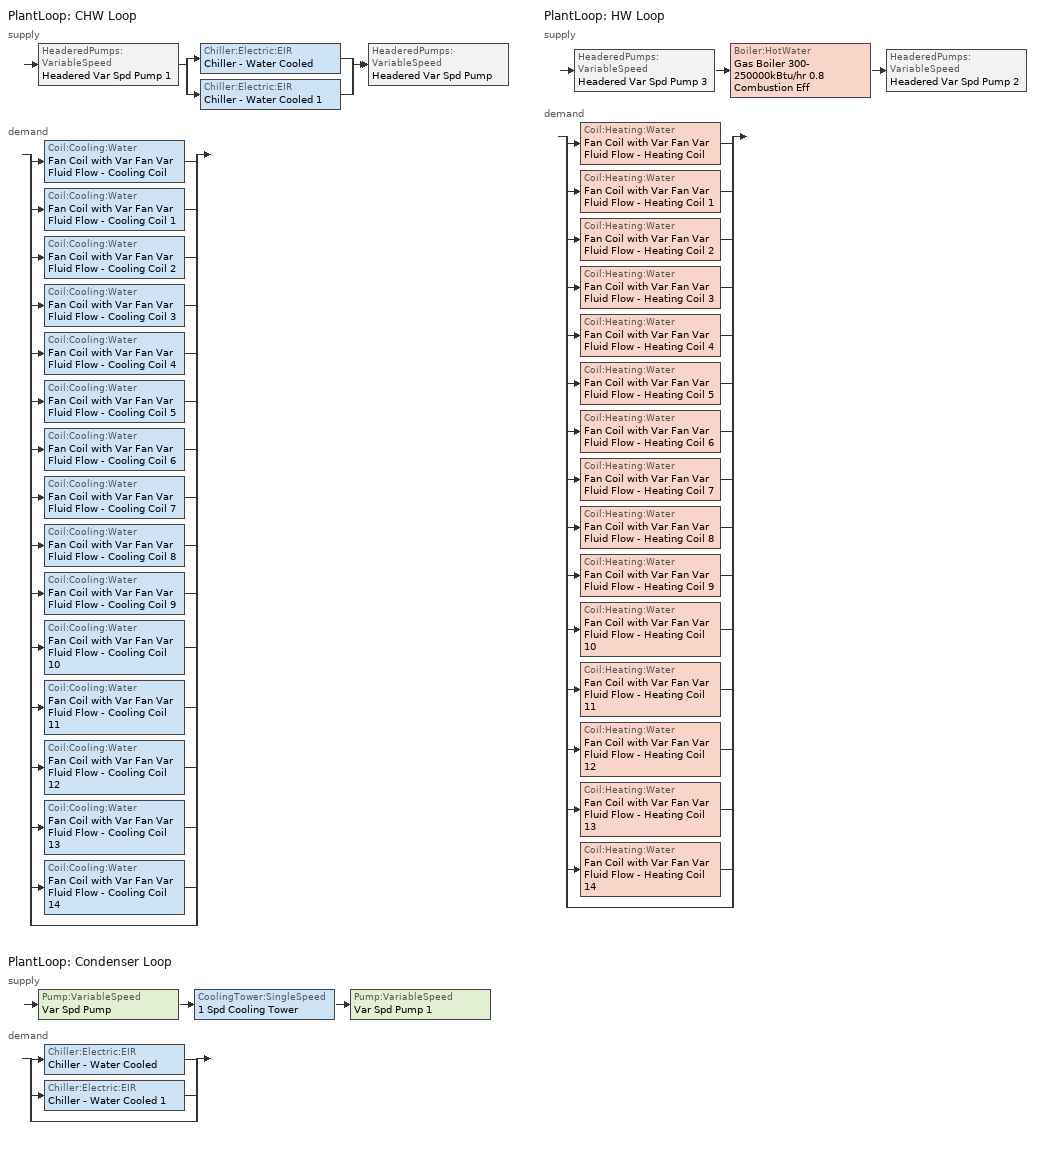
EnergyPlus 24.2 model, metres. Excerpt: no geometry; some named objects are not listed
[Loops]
PlantLoop 'CHW Loop'
 supply: HeaderedPumps:VariableSpeed 'Headered Var Spd Pump 1' > split
  | Chiller:Electric:EIR 'Chiller - Water Cooled'
  | Chiller:Electric:EIR 'Chiller - Water Cooled 1'
  join > HeaderedPumps:VariableSpeed 'Headered Var Spd Pump'
 demand: split
  | Coil:Cooling:Water 'Fan Coil with Var Fan Var Fluid Flow - Cooling Coil'
  | Coil:Cooling:Water 'Fan Coil with Var Fan Var Fluid Flow - Cooling Coil 1'
  | Coil:Cooling:Water 'Fan Coil with Var Fan Var Fluid Flow - Cooling Coil 2'
  | Coil:Cooling:Water 'Fan Coil with Var Fan Var Fluid Flow - Cooling Coil 3'
  | Coil:Cooling:Water 'Fan Coil with Var Fan Var Fluid Flow - Cooling Coil 4'
  | Coil:Cooling:Water 'Fan Coil with Var Fan Var Fluid Flow - Cooling Coil 5'
  | Coil:Cooling:Water 'Fan Coil with Var Fan Var Fluid Flow - Cooling Coil 6'
  | Coil:Cooling:Water 'Fan Coil with Var Fan Var Fluid Flow - Cooling Coil 7'
  | Coil:Cooling:Water 'Fan Coil with Var Fan Var Fluid Flow - Cooling Coil 8'
  | Coil:Cooling:Water 'Fan Coil with Var Fan Var Fluid Flow - Cooling Coil 9'
  | Coil:Cooling:Water 'Fan Coil with Var Fan Var Fluid Flow - Cooling Coil 10'
  | Coil:Cooling:Water 'Fan Coil with Var Fan Var Fluid Flow - Cooling Coil 11'
  | Coil:Cooling:Water 'Fan Coil with Var Fan Var Fluid Flow - Cooling Coil 12'
  | Coil:Cooling:Water 'Fan Coil with Var Fan Var Fluid Flow - Cooling Coil 13'
  | Coil:Cooling:Water 'Fan Coil with Var Fan Var Fluid Flow - Cooling Coil 14'
  | bypass
PlantLoop 'Condenser Loop'
 supply: Pump:VariableSpeed 'Var Spd Pump' > CoolingTower:SingleSpeed '1 Spd Cooling Tower' > Pump:VariableSpeed 'Var Spd Pump 1'
 demand: split
  | Chiller:Electric:EIR 'Chiller - Water Cooled'
  | Chiller:Electric:EIR 'Chiller - Water Cooled 1'
  | bypass
PlantLoop 'HW Loop'
 supply: HeaderedPumps:VariableSpeed 'Headered Var Spd Pump 3' > Boiler:HotWater 'Gas Boiler 300-250000kBtu/hr 0.8 Combustion Eff' > HeaderedPumps:VariableSpeed 'Headered Var Spd Pump 2'
 demand: split
  | Coil:Heating:Water 'Fan Coil with Var Fan Var Fluid Flow - Heating Coil'
  | Coil:Heating:Water 'Fan Coil with Var Fan Var Fluid Flow - Heating Coil 1'
  | Coil:Heating:Water 'Fan Coil with Var Fan Var Fluid Flow - Heating Coil 2'
  | Coil:Heating:Water 'Fan Coil with Var Fan Var Fluid Flow - Heating Coil 3'
  | Coil:Heating:Water 'Fan Coil with Var Fan Var Fluid Flow - Heating Coil 4'
  | Coil:Heating:Water 'Fan Coil with Var Fan Var Fluid Flow - Heating Coil 5'
  | Coil:Heating:Water 'Fan Coil with Var Fan Var Fluid Flow - Heating Coil 6'
  | Coil:Heating:Water 'Fan Coil with Var Fan Var Fluid Flow - Heating Coil 7'
  | Coil:Heating:Water 'Fan Coil with Var Fan Var Fluid Flow - Heating Coil 8'
  | Coil:Heating:Water 'Fan Coil with Var Fan Var Fluid Flow - Heating Coil 9'
  | Coil:Heating:Water 'Fan Coil with Var Fan Var Fluid Flow - Heating Coil 10'
  | Coil:Heating:Water 'Fan Coil with Var Fan Var Fluid Flow - Heating Coil 11'
  | Coil:Heating:Water 'Fan Coil with Var Fan Var Fluid Flow - Heating Coil 12'
  | Coil:Heating:Water 'Fan Coil with Var Fan Var Fluid Flow - Heating Coil 13'
  | Coil:Heating:Water 'Fan Coil with Var Fan Var Fluid Flow - Heating Coil 14'
  | bypass
[DesignSpecification:OutdoorAir] Outdoor Air Method=Sum; Outdoor Air Flow per Person {m3/s-person}=0.0125; Outdoor Air Flow per Zone Floor Area {m3/s-m2}=0; Outdoor Air Flow per Zone {m3/s}=0; Outdoor Air Flow Air Changes per Hour {1/hr}=0
SZ DSOA Core_bottom; SZ DSOA Core_mid; SZ DSOA Core_top; SZ DSOA Perimeter_bot_ZN_1; SZ DSOA Perimeter_bot_ZN_2; SZ DSOA Perimeter_bot_ZN_3; SZ DSOA Perimeter_bot_ZN_4; SZ DSOA Perimeter_mid_ZN_1; SZ DSOA Perimeter_mid_ZN_2; SZ DSOA Perimeter_mid_ZN_3; SZ DSOA Perimeter_mid_ZN_4; SZ DSOA Perimeter_top_ZN_1; SZ DSOA Perimeter_top_ZN_2; SZ DSOA Perimeter_top_ZN_3; SZ DSOA Perimeter_top_ZN_4
[DesignSpecification:OutdoorAir:SpaceList]
Name | Space 1 | Space 1 Design Specification Outdoor Air Object
Core_bottom DSOA Space List | Core_bottom Space | SZ DSOA Core_bottom
Core_mid DSOA Space List | Core_mid Space | SZ DSOA Core_mid
Core_top DSOA Space List | Core_top Space | SZ DSOA Core_top
Perimeter_bot_ZN_1 DSOA Space List | Perimeter_bot_ZN_1 Space | SZ DSOA Perimeter_bot_ZN_1
Perimeter_bot_ZN_2 DSOA Space List | Perimeter_bot_ZN_2 Space | SZ DSOA Perimeter_bot_ZN_2
Perimeter_bot_ZN_3 DSOA Space List | Perimeter_bot_ZN_3 Space | SZ DSOA Perimeter_bot_ZN_3
Perimeter_bot_ZN_4 DSOA Space List | Perimeter_bot_ZN_4 Space | SZ DSOA Perimeter_bot_ZN_4
Perimeter_mid_ZN_1 DSOA Space List | Perimeter_mid_ZN_1 Space | SZ DSOA Perimeter_mid_ZN_1
Perimeter_mid_ZN_2 DSOA Space List | Perimeter_mid_ZN_2 Space | SZ DSOA Perimeter_mid_ZN_2
Perimeter_mid_ZN_3 DSOA Space List | Perimeter_mid_ZN_3 Space | SZ DSOA Perimeter_mid_ZN_3
Perimeter_mid_ZN_4 DSOA Space List | Perimeter_mid_ZN_4 Space | SZ DSOA Perimeter_mid_ZN_4
Perimeter_top_ZN_1 DSOA Space List | Perimeter_top_ZN_1 Space | SZ DSOA Perimeter_top_ZN_1
Perimeter_top_ZN_2 DSOA Space List | Perimeter_top_ZN_2 Space | SZ DSOA Perimeter_top_ZN_2
Perimeter_top_ZN_3 DSOA Space List | Perimeter_top_ZN_3 Space | SZ DSOA Perimeter_top_ZN_3
Perimeter_top_ZN_4 DSOA Space List | Perimeter_top_ZN_4 Space | SZ DSOA Perimeter_top_ZN_4
[Sizing:Zone] Zone Cooling Design Supply Air Temperature Input Method=SupplyAirTemperature; Zone Cooling Design Supply Air Temperature {C}=12.8; Zone Cooling Design Supply Air Temperature Difference {deltaC}=11.11; Zone Heating Design Supply Air Temperature Input Method=SupplyAirTemperature; Zone Heating Design Supply Air Temperature {C}=40; Zone Heating Design Supply Air Temperature Difference {deltaC}=11.11; Zone Cooling Design Supply Air Humidity Ratio {kgWater/kgDryAir}=0.0085; Zone Heating Design Supply Air Humidity Ratio {kgWater/kgDryAir}=0.008; Cooling Design Air Flow Method=DesignDay; Cooling Design Air Flow Rate {m3/s}=0; Cooling Minimum Air Flow per Zone Floor Area {m3/s-m2}=0.000762; Cooling Minimum Air Flow {m3/s}=0; Cooling Minimum Air Flow Fraction=0; Heating Design Air Flow Method=DesignDay; Heating Design Air Flow Rate {m3/s}=0; Heating Maximum Air Flow per Zone Floor Area {m3/s-m2}=0.002032; Heating Maximum Air Flow {m3/s}=0.141576; Heating Maximum Air Flow Fraction=0.3; Account for Dedicated Outdoor Air System=No; Zone Load Sizing Method=Sensible Load Only No Latent Load; Zone Cooling Design Supply Air Humidity Ratio Difference {kgWater/kgDryAir}=0.008
Name | Design Specification Outdoor Air Object | Zone Latent Cooling Design Supply Air Humidity Ratio Input Method | Zone Latent Heating Design Supply Air Humidity Ratio Input Method | Zone Humidification Design Supply Air Humidity Ratio Difference {kgWater/kgDryAir}
Core_bottom | Core_bottom DSOA Space List | SupplyAirHumidityRatio | SupplyAirHumidityRatio | 0.008
Core_mid | Core_mid DSOA Space List | SupplyAirHumidityRatio | SupplyAirHumidityRatio | 0.008
Core_top | Core_top DSOA Space List | SupplyAirHumidityRatio | SupplyAirHumidityRatio | 0.008
Perimeter_bot_ZN_1 | Perimeter_bot_ZN_1 DSOA Space List | SupplyAirHumidityRatio | SupplyAirHumidityRatio | 0.008
Perimeter_bot_ZN_2 | Perimeter_bot_ZN_2 DSOA Space List | SupplyAirHumidityRatio | SupplyAirHumidityRatio | 0.008
Perimeter_bot_ZN_3 | Perimeter_bot_ZN_3 DSOA Space List | SupplyAirHumidityRatio | SupplyAirHumidityRatio | 0.008
Perimeter_bot_ZN_4 | Perimeter_bot_ZN_4 DSOA Space List | SupplyAirHumidityRatio | SupplyAirHumidityRatio | 0.008
Perimeter_mid_ZN_1 | Perimeter_mid_ZN_1 DSOA Space List | SupplyAirHumidityRatio | SupplyAirHumidityRatio | 0.008
Perimeter_mid_ZN_2 | Perimeter_mid_ZN_2 DSOA Space List | SupplyAirHumidityRatio | SupplyAirHumidityRatio | 0.008
Perimeter_mid_ZN_3 | Perimeter_mid_ZN_3 DSOA Space List | SupplyAirHumidityRatio | SupplyAirHumidityRatio | 0.008
Perimeter_mid_ZN_4 | Perimeter_mid_ZN_4 DSOA Space List | SupplyAirHumidityRatio | SupplyAirHumidityRatio | 0.008
Perimeter_top_ZN_1 | Perimeter_top_ZN_1 DSOA Space List | SupplyAirHumidityRatio | SupplyAirHumidityRatio | 0.008
Perimeter_top_ZN_2 | Perimeter_top_ZN_2 DSOA Space List | HumidityRatioDifference | HumidityRatioDifference | 0.008
Perimeter_top_ZN_3 | Perimeter_top_ZN_3 DSOA Space List | SupplyAirHumidityRatio | SupplyAirHumidityRatio | 0.008
Perimeter_top_ZN_4 | Perimeter_top_ZN_4 DSOA Space List | SupplyAirHumidityRatio | SupplyAirHumidityRatio | 8
[Sizing:Plant] Zone Timesteps in Averaging Window=1
Name | Loop Type | Design Loop Exit Temperature {C} | Loop Design Temperature Difference {deltaC} | Sizing Option | Coincident Sizing Factor Mode
CHW Loop | Cooling | 7 | 5.56 | Coincident | GlobalCoolingSizingFactor
Condenser Loop | Condenser | 35 | 11 | Coincident | LoopComponentSizingFactor
HW Loop | Heating | 82 | 11 | NonCoincident | GlobalHeatingSizingFactor
[ZoneControl:Thermostat] Temperature Difference Between Cutout And Setpoint {deltaC}=0
Name | Zone or ZoneList | Control Type Schedule | Control 1
Core_bottom Thermostat | Core_bottom | Core_bottom Thermostat Schedule | MdOff DualSPSched
Core_mid Thermostat | Core_mid | Core_mid Thermostat Schedule | MdOff DualSPSched 1
Core_top Thermostat | Core_top | Core_top Thermostat Schedule | MdOff DualSPSched 2
Perimeter_bot_ZN_1 Thermostat | Perimeter_bot_ZN_1 | Perimeter_bot_ZN_1 Thermostat Schedule | MdOff DualSPSched 3
Perimeter_bot_ZN_2 Thermostat | Perimeter_bot_ZN_2 | Perimeter_bot_ZN_2 Thermostat Schedule | MdOff DualSPSched 4
Perimeter_bot_ZN_3 Thermostat | Perimeter_bot_ZN_3 | Perimeter_bot_ZN_3 Thermostat Schedule | MdOff DualSPSched 5
Perimeter_bot_ZN_4 Thermostat | Perimeter_bot_ZN_4 | Perimeter_bot_ZN_4 Thermostat Schedule | MdOff DualSPSched 6
Perimeter_mid_ZN_1 Thermostat | Perimeter_mid_ZN_1 | Perimeter_mid_ZN_1 Thermostat Schedule | MdOff DualSPSched 7
Perimeter_mid_ZN_2 Thermostat | Perimeter_mid_ZN_2 | Perimeter_mid_ZN_2 Thermostat Schedule | MdOff DualSPSched 8
Perimeter_mid_ZN_3 Thermostat | Perimeter_mid_ZN_3 | Perimeter_mid_ZN_3 Thermostat Schedule | MdOff DualSPSched 9
Perimeter_mid_ZN_4 Thermostat | Perimeter_mid_ZN_4 | Perimeter_mid_ZN_4 Thermostat Schedule | MdOff DualSPSched 10
Perimeter_top_ZN_1 Thermostat | Perimeter_top_ZN_1 | Perimeter_top_ZN_1 Thermostat Schedule | MdOff DualSPSched 11
Perimeter_top_ZN_2 Thermostat | Perimeter_top_ZN_2 | Perimeter_top_ZN_2 Thermostat Schedule | MdOff DualSPSched 12
Perimeter_top_ZN_3 Thermostat | Perimeter_top_ZN_3 | Perimeter_top_ZN_3 Thermostat Schedule | MdOff DualSPSched 13
Perimeter_top_ZN_4 Thermostat | Perimeter_top_ZN_4 | Perimeter_top_ZN_4 Thermostat Schedule | MdOff DualSPSched 14
[ThermostatSetpoint:DualSetpoint] Heating Setpoint Temperature Schedule=HTGSETP_SCH; Cooling Setpoint Temperature Schedule=CLGSETP_SCH
MdOff DualSPSched; MdOff DualSPSched 1; MdOff DualSPSched 2; MdOff DualSPSched 3; MdOff DualSPSched 4; MdOff DualSPSched 5; MdOff DualSPSched 6; MdOff DualSPSched 7; MdOff DualSPSched 8; MdOff DualSPSched 9; MdOff DualSPSched 10; MdOff DualSPSched 11; MdOff DualSPSched 12; MdOff DualSPSched 13; MdOff DualSPSched 14
[ZoneHVAC:FourPipeFanCoil] Availability Schedule=ALWAYS_ON; Capacity Control Method=ConstantFanVariableFlow; Maximum Supply Air Flow Rate {m3/s}=Autosize; Maximum Outdoor Air Flow Rate {m3/s}=Autosize; Maximum Cold Water Flow Rate {m3/s}=Autosize; Minimum Cold Water Flow Rate {m3/s}=0; Cooling Convergence Tolerance=0.001; Maximum Hot Water Flow Rate {m3/s}=Autosize; Supply Air Fan Operating Mode Schedule=Always On Discrete hvac_library; Maximum Supply Air Temperature in Heating Mode {C}=Autosize
Name | Outdoor Air Schedule | Supply Air Fan | Cooling Coil | Heating Coil | Minimum Hot Water Flow Rate {m3/s} | Heating Convergence Tolerance | Minimum Supply Air Temperature in Cooling Mode {C}
FCU Core_Bottom | MinOA_MotorizedDamper_Sched | Fan Coil with Var Fan Var Fluid Flow - Fan | Fan Coil with Var Fan Var Fluid Flow - Cooling Coil | Fan Coil with Var Fan Var Fluid Flow - Heating Coil | 0 | 0.01 | autosize
FCU Core_Mid | MinOA_MotorizedDamper_Sched | Fan Coil with Var Fan Var Fluid Flow - Fan 3 | Fan Coil with Var Fan Var Fluid Flow - Cooling Coil 3 | Fan Coil with Var Fan Var Fluid Flow - Heating Coil 3 |  | 0.001 | Autosize
FCU Core_Top |  | Fan Coil with Var Fan Var Fluid Flow - Fan 10 | Fan Coil with Var Fan Var Fluid Flow - Cooling Coil 10 | Fan Coil with Var Fan Var Fluid Flow - Heating Coil 10 |  | 0.001 | Autosize
FCU Perimeter_bot_ZN_1 |  | Fan Coil with Var Fan Var Fluid Flow - Fan 12 | Fan Coil with Var Fan Var Fluid Flow - Cooling Coil 12 | Fan Coil with Var Fan Var Fluid Flow - Heating Coil 12 |  | 0.001 | Autosize
FCU Perimeter_bot_ZN_2 |  | Fan Coil with Var Fan Var Fluid Flow - Fan 9 | Fan Coil with Var Fan Var Fluid Flow - Cooling Coil 9 | Fan Coil with Var Fan Var Fluid Flow - Heating Coil 9 |  | 0.001 | Autosize
FCU Perimeter_bot_ZN_3 |  | Fan Coil with Var Fan Var Fluid Flow - Fan 6 | Fan Coil with Var Fan Var Fluid Flow - Cooling Coil 6 | Fan Coil with Var Fan Var Fluid Flow - Heating Coil 6 |  | 0.001 | Autosize
FCU Perimeter_bot_ZN_4 |  | Fan Coil with Var Fan Var Fluid Flow - Fan 4 | Fan Coil with Var Fan Var Fluid Flow - Cooling Coil 4 | Fan Coil with Var Fan Var Fluid Flow - Heating Coil 4 |  | 0.001 | Autosize
FCU Perimeter_mid_ZN_1 |  | Fan Coil with Var Fan Var Fluid Flow - Fan 11 | Fan Coil with Var Fan Var Fluid Flow - Cooling Coil 11 | Fan Coil with Var Fan Var Fluid Flow - Heating Coil 11 |  | 0.001 | Autosize
FCU Perimeter_mid_ZN_2 |  | Fan Coil with Var Fan Var Fluid Flow - Fan 13 | Fan Coil with Var Fan Var Fluid Flow - Cooling Coil 13 | Fan Coil with Var Fan Var Fluid Flow - Heating Coil 13 |  | 0.001 | Autosize
FCU Perimeter_mid_ZN_3 |  | Fan Coil with Var Fan Var Fluid Flow - Fan 5 | Fan Coil with Var Fan Var Fluid Flow - Cooling Coil 5 | Fan Coil with Var Fan Var Fluid Flow - Heating Coil 5 |  | 0.001 | Autosize
FCU Perimeter_mid_ZN_4 |  | Fan Coil with Var Fan Var Fluid Flow - Fan 14 | Fan Coil with Var Fan Var Fluid Flow - Cooling Coil 14 | Fan Coil with Var Fan Var Fluid Flow - Heating Coil 14 |  | 0.001 | Autosize
FCU Perimeter_top_ZN_1 |  | Fan Coil with Var Fan Var Fluid Flow - Fan 7 | Fan Coil with Var Fan Var Fluid Flow - Cooling Coil 7 | Fan Coil with Var Fan Var Fluid Flow - Heating Coil 7 |  | 0.001 | Autosize
FCU Perimeter_top_ZN_2 |  | Fan Coil with Var Fan Var Fluid Flow - Fan 8 | Fan Coil with Var Fan Var Fluid Flow - Cooling Coil 8 | Fan Coil with Var Fan Var Fluid Flow - Heating Coil 8 |  | 0.001 | Autosize
FCU Perimeter_top_ZN_3 |  | Fan Coil with Var Fan Var Fluid Flow - Fan 1 | Fan Coil with Var Fan Var Fluid Flow - Cooling Coil 1 | Fan Coil with Var Fan Var Fluid Flow - Heating Coil 1 |  | 0.001 | Autosize
FCU Perimeter_top_ZN_4 |  | Fan Coil with Var Fan Var Fluid Flow - Fan 2 | Fan Coil with Var Fan Var Fluid Flow - Cooling Coil 2 | Fan Coil with Var Fan Var Fluid Flow - Heating Coil 2 |  | 0.001 | Autosize
[Zone equipment]
Core_bottom: FCU Core_Bottom
Core_mid: FCU Core_Mid
Core_top: FCU Core_Top
Perimeter_bot_ZN_1: FCU Perimeter_bot_ZN_1
Perimeter_bot_ZN_2: FCU Perimeter_bot_ZN_2
Perimeter_bot_ZN_3: FCU Perimeter_bot_ZN_3
Perimeter_bot_ZN_4: FCU Perimeter_bot_ZN_4
Perimeter_mid_ZN_1: FCU Perimeter_mid_ZN_1
Perimeter_mid_ZN_2: FCU Perimeter_mid_ZN_2
Perimeter_mid_ZN_3: FCU Perimeter_mid_ZN_3
Perimeter_mid_ZN_4: FCU Perimeter_mid_ZN_4
Perimeter_top_ZN_1: FCU Perimeter_top_ZN_1
Perimeter_top_ZN_2: FCU Perimeter_top_ZN_2
Perimeter_top_ZN_3: FCU Perimeter_top_ZN_3
Perimeter_top_ZN_4: FCU Perimeter_top_ZN_4
[Fan:ConstantVolume] Fan Total Efficiency=0.52; Pressure Rise {Pa}=330; Maximum Flow Rate {m3/s}=AutoSize; Motor Efficiency=0.8; Motor In Airstream Fraction=1
Name | Availability Schedule
Fan Coil with Var Fan Var Fluid Flow - Fan; Fan Coil with Var Fan Var Fluid Flow - Fan 3; Fan Coil with Var Fan Var Fluid Flow - Fan 12; Fan Coil with Var Fan Var Fluid Flow - Fan 9; Fan Coil with Var Fan Var Fluid Flow - Fan 6; Fan Coil with Var Fan Var Fluid Flow - Fan 4; Fan Coil with Var Fan Var Fluid Flow - Fan 11; Fan Coil with Var Fan Var Fluid Flow - Fan 13; Fan Coil with Var Fan Var Fluid Flow - Fan 5; Fan Coil with Var Fan Var Fluid Flow - Fan 14; Fan Coil with Var Fan Var Fluid Flow - Fan 7; Fan Coil with Var Fan Var Fluid Flow - Fan 8; Fan Coil with Var Fan Var Fluid Flow - Fan 1; Fan Coil with Var Fan Var Fluid Flow - Fan 2 | ALWAYS_ON
Fan Coil with Var Fan Var Fluid Flow - Fan 10 | BLDG_SWH_SCH
[Coil:Cooling:Water] Availability Schedule=Always On Discrete hvac_library; Design Water Flow Rate {m3/s}=Autosize; Design Air Flow Rate {m3/s}=autosize; Design Inlet Water Temperature {C}=autosize; Design Inlet Air Temperature {C}=autosize; Design Outlet Air Temperature {C}=autosize; Design Inlet Air Humidity Ratio {kgWater/kgDryAir}=autosize; Type of Analysis=DetailedAnalysis; Heat Exchanger Configuration=CrossFlow
Name | Design Outlet Air Humidity Ratio {kgWater/kgDryAir}
Fan Coil with Var Fan Var Fluid Flow - Cooling Coil; Fan Coil with Var Fan Var Fluid Flow - Cooling Coil 3; Fan Coil with Var Fan Var Fluid Flow - Cooling Coil 10; Fan Coil with Var Fan Var Fluid Flow - Cooling Coil 12; Fan Coil with Var Fan Var Fluid Flow - Cooling Coil 9; Fan Coil with Var Fan Var Fluid Flow - Cooling Coil 4; Fan Coil with Var Fan Var Fluid Flow - Cooling Coil 11; Fan Coil with Var Fan Var Fluid Flow - Cooling Coil 13; Fan Coil with Var Fan Var Fluid Flow - Cooling Coil 5; Fan Coil with Var Fan Var Fluid Flow - Cooling Coil 14; Fan Coil with Var Fan Var Fluid Flow - Cooling Coil 7; Fan Coil with Var Fan Var Fluid Flow - Cooling Coil 8; Fan Coil with Var Fan Var Fluid Flow - Cooling Coil 1; Fan Coil with Var Fan Var Fluid Flow - Cooling Coil 2 | Autosize
Fan Coil with Var Fan Var Fluid Flow - Cooling Coil 6 | autosize
[Coil:Heating:Water] Availability Schedule=Always On Discrete hvac_library; U-Factor Times Area Value {W/K}=Autosize; Maximum Water Flow Rate {m3/s}=Autosize; Performance Input Method=UFactorTimesAreaAndDesignWaterFlowRate; Rated Capacity {W}=Autosize; Rated Inlet Water Temperature {C}=85; Rated Inlet Air Temperature {C}=16.6; Rated Outlet Water Temperature {C}=71.1; Rated Outlet Air Temperature {C}=32.2; Rated Ratio for Air and Water Convection=0.5
Fan Coil with Var Fan Var Fluid Flow - Heating Coil; Fan Coil with Var Fan Var Fluid Flow - Heating Coil 3; Fan Coil with Var Fan Var Fluid Flow - Heating Coil 10; Fan Coil with Var Fan Var Fluid Flow - Heating Coil 12; Fan Coil with Var Fan Var Fluid Flow - Heating Coil 9; Fan Coil with Var Fan Var Fluid Flow - Heating Coil 6; Fan Coil with Var Fan Var Fluid Flow - Heating Coil 4; Fan Coil with Var Fan Var Fluid Flow - Heating Coil 11; Fan Coil with Var Fan Var Fluid Flow - Heating Coil 13; Fan Coil with Var Fan Var Fluid Flow - Heating Coil 5; Fan Coil with Var Fan Var Fluid Flow - Heating Coil 14; Fan Coil with Var Fan Var Fluid Flow - Heating Coil 7; Fan Coil with Var Fan Var Fluid Flow - Heating Coil 8; Fan Coil with Var Fan Var Fluid Flow - Heating Coil 1; Fan Coil with Var Fan Var Fluid Flow - Heating Coil 2
[Pump:VariableSpeed] Design Maximum Flow Rate {m3/s}=Autosize; Design Pump Head {Pa}=179352; Design Power Consumption {W}=Autosize; Motor Efficiency=0.9; Fraction of Motor Inefficiencies to Fluid Stream=0; Coefficient 1 of the Part Load Performance Curve=0; Coefficient 2 of the Part Load Performance Curve=1; Coefficient 3 of the Part Load Performance Curve=0; Coefficient 4 of the Part Load Performance Curve=0; Design Minimum Flow Rate {m3/s}=0; Pump Control Type=Continuous; Skin Loss Radiative Fraction=0.5; Design Power Sizing Method=PowerPerFlowPerPressure; Design Electric Power per Unit Flow Rate {W/(m3/s)}=348701.1; Design Shaft Power per Unit Flow Rate per Unit Head {W/((m3/s)-Pa)}=1.28205; Design Minimum Flow Rate Fraction=0
Var Spd Pump; Var Spd Pump 1
[HeaderedPumps:VariableSpeed] Total Design Flow Rate {m3/s}=Autosize; Number of Pumps in Bank=2; Flow Sequencing Control Scheme=Sequential; Design Pump Head {Pa}=179352; Design Power Consumption {W}=Autosize; Motor Efficiency=0.9; Fraction of Motor Inefficiencies to Fluid Stream=0; Coefficient 1 of the Part Load Performance Curve=0; Coefficient 2 of the Part Load Performance Curve=1; Coefficient 3 of the Part Load Performance Curve=0; Coefficient 4 of the Part Load Performance Curve=0; Minimum Flow Rate Fraction=0; Pump Control Type=Continuous; Skin Loss Radiative Fraction=0.1; Design Power Sizing Method=PowerPerFlowPerPressure; Design Electric Power per Unit Flow Rate {W/(m3/s)}=348701.1; Design Shaft Power per Unit Flow Rate per Unit Head {W/((m3/s)-Pa)}=1.28205
Headered Var Spd Pump 1; Headered Var Spd Pump; Headered Var Spd Pump 3; Headered Var Spd Pump 2
[Boiler:HotWater]
Gas Boiler 300-250000kBtu/hr 0.8 Combustion Eff: Fuel Type=NaturalGas; Nominal Capacity {W}=Autosize; Nominal Thermal Efficiency=0.75; Efficiency Curve Temperature Evaluation Variable=LeavingBoiler; Normalized Boiler Efficiency Curve=Boiler Constant Efficiency Curve; Design Water Flow Rate {m3/s}=Autosize; Minimum Part Load Ratio=0; Maximum Part Load Ratio=1; Optimum Part Load Ratio=1; Water Outlet Upper Temperature Limit {C}=99; Boiler Flow Mode=NotModulated; On Cycle Parasitic Electric Load {W}=0; Sizing Factor=1; Off Cycle Parasitic Fuel Load {W}=0
[Chiller:Electric:EIR] Reference Capacity {W}=Autosize; Reference COP {W/W}=4.5; Reference Leaving Chilled Water Temperature {C}=6; Reference Entering Condenser Fluid Temperature {C}=21; Reference Chilled Water Flow Rate {m3/s}=Autosize; Reference Condenser Fluid Flow Rate {m3/s}=Autosize; Cooling Capacity Function of Temperature Curve=Water Cooled Chiller CCFofT; Electric Input to Cooling Output Ratio Function of Temperature Curve=EIR_FTemp_Flat; Electric Input to Cooling Output Ratio Function of Part Load Ratio Curve=Water Cooled Chiller EItoCoolingOutputRatioFofPLR; Minimum Part Load Ratio=0.1; Maximum Part Load Ratio=1.15; Optimum Part Load Ratio=1; Minimum Unloading Ratio=0.1; Condenser Type=WaterCooled; Condenser Fan Power Ratio {W/W}=0.4; Fraction of Compressor Electric Consumption Rejected by Condenser=1; Leaving Chilled Water Lower Temperature Limit {C}=5; Chiller Flow Mode=LeavingSetpointModulated; Sizing Factor=1; Basin Heater Capacity {W/K}=0; Basin Heater Setpoint Temperature {C}=10; Condenser Heat Recovery Relative Capacity Fraction=1
Chiller - Water Cooled; Chiller - Water Cooled 1
[CoolingTower:SingleSpeed]
1 Spd Cooling Tower: Design Water Flow Rate {m3/s}=Autosize; Design Air Flow Rate {m3/s}=Autosize; Design Fan Power {W}=Autosize; Design U-Factor Times Area Value {W/K}=autosize; Free Convection Regime Air Flow Rate {m3/s}=Autosize; Free Convection Regime Air Flow Rate Sizing Factor=0.1; Free Convection Regime U-Factor Times Area Value {W/K}=Autosize; Free Convection U-Factor Times Area Value Sizing Factor=0.1; Performance Input Method=UFactorTimesAreaAndDesignWaterFlowRate; Heat Rejection Capacity and Nominal Capacity Sizing Ratio=1.25; Free Convection Capacity {W}=0; Free Convection Nominal Capacity Sizing Factor=0.1; Design Inlet Air Dry-Bulb Temperature {C}=35; Design Inlet Air Wet-Bulb Temperature {C}=25.6; Design Approach Temperature {deltaC}=Autosize; Design Range Temperature {deltaC}=Autosize; Basin Heater Capacity {W/K}=0; Basin Heater Setpoint Temperature {C}=2; Evaporation Loss Mode=LossFactor; Evaporation Loss Factor {percent/K}=0.2; Drift Loss Percent {percent}=0.008; Blowdown Calculation Mode=ConcentrationRatio; Blowdown Concentration Ratio=3; Capacity Control=FanCycling; Number of Cells=1; Cell Control=MinimalCell; Cell Minimum  Water Flow Rate Fraction=0.33; Cell Maximum Water Flow Rate Fraction=2.5; Sizing Factor=1
[PlantLoop] Fluid Type=Water; Maximum Loop Flow Rate {m3/s}=Autosize; Minimum Loop Flow Rate {m3/s}=0; Plant Loop Volume {m3}=Autocalculate; Load Distribution Scheme=SequentialUniformPLR; Plant Loop Demand Calculation Scheme=SingleSetpoint; Common Pipe Simulation=None
Name | Plant Equipment Operation Scheme | Maximum Loop Temperature {C} | Minimum Loop Temperature {C}
CHW Loop | CHW Loop Operation Schemes | 55 | 5
Condenser Loop | Condenser Loop Operation Schemes | 100 | 0
HW Loop | HW Loop Operation Schemes | 100 | 20
[PlantEquipmentList]
CHW Loop Cooling Equipment List: Chiller - Water Cooled, Chiller - Water Cooled 1
Condenser Loop Cooling Equipment List: 1 Spd Cooling Tower
HW Loop Heating Equipment List: Gas Boiler 300-250000kBtu/hr 0.8 Combustion Eff
[PlantEquipmentOperation:CoolingLoad] Load Range 1 Lower Limit {W}=0; Load Range 1 Upper Limit {W}=1000000000
Name | Range 1 Equipment List
CHW Loop Cooling Operation Scheme | CHW Loop Cooling Equipment List
Condenser Loop Cooling Operation Scheme | Condenser Loop Cooling Equipment List
[PlantEquipmentOperation:HeatingLoad]
HW Loop Heating Operation Scheme: Load Range 1 Lower Limit {W}=0; Load Range 1 Upper Limit {W}=1000000000; Range 1 Equipment List=HW Loop Heating Equipment List
[PlantEquipmentOperationSchemes] Control Scheme 1 Schedule=Always On Discrete
Name | Control Scheme 1
CHW Loop Operation Schemes | CHW Loop Cooling Operation Scheme
Condenser Loop Operation Schemes | Condenser Loop Cooling Operation Scheme
HW Loop Operation Schemes | HW Loop Heating Operation Scheme
[AvailabilityManager:LowTemperatureTurnOff] Temperature {C}=5
Chiller Low Temp Lockout; Chiller Low Temp Lockout1
[SetpointManager:Scheduled] Control Variable=Temperature
Name | Schedule
Scheduled CHW Temp | Chilled Water Temperature
Scheduled CHW Temp 1 | Chilled Water Temperature 1
Scheduled HW Temp | Hot Water Temperature
[Schedule:Day:Interval]
Chilled Water Temperature Default; Chilled Water Temperature Summer Design Day: No, 24:00, 11
Chilled Water Temperature Default 1; Chilled Water Temperature Summer Design Day 1; Chilled Water Temperature Winter Design Day 1: No, 24:00, 6.7
Chilled Water Temperature Winter Design Day: No, 24:00, 20
Hot Water Temperature Default: No, 24:00, 87
Hot Water Temperature Summer Design Day; Schedule Day 3: No, 24:00, 70
Hot Water Temperature Winter Design Day: No, 24:00, 90
Schedule Day 2: No, 24:00, 15
[Schedule:Week:Daily]
Chilled Water Temperature Week Rule - Jan1-Dec31: Chilled Water Temperature Default, Chilled Water Temperature Default, Chilled Water Temperature Default, Chilled Water Temperature Default, Chilled Water Temperature Default, Chilled Water Temperature Default, Chilled Water Temperature Default, Schedule Day 2, Chilled Water Temperature Summer Design Day, Chilled Water Temperature Winter Design Day, Chilled Water Temperature Default, Chilled Water Temperature Default
Chilled Water Temperature 1 Week Rule - Jan1-Dec31: Chilled Water Temperature Default 1, Chilled Water Temperature Default 1, Chilled Water Temperature Default 1, Chilled Water Temperature Default 1, Chilled Water Temperature Default 1, Chilled Water Temperature Default 1, Chilled Water Temperature Default 1, Chilled Water Temperature Default 1, Chilled Water Temperature Summer Design Day 1, Chilled Water Temperature Winter Design Day 1, Chilled Water Temperature Default 1, Chilled Water Temperature Default 1
Hot Water Temperature Week Rule - Jan1-Dec31: Hot Water Temperature Default, Hot Water Temperature Default, Hot Water Temperature Default, Hot Water Temperature Default, Hot Water Temperature Default, Hot Water Temperature Default, Hot Water Temperature Default, Schedule Day 3, Hot Water Temperature Summer Design Day, Hot Water Temperature Winter Design Day, Hot Water Temperature Default, Hot Water Temperature Default
[Schedule:Year]
Chilled Water Temperature: Chilled Water Temperature Week Rule - Jan1-Dec31, 1, 1, 12, 31
Chilled Water Temperature 1: Chilled Water Temperature 1 Week Rule - Jan1-Dec31, 1, 1, 12, 31
Hot Water Temperature: Hot Water Temperature Week Rule - Jan1-Dec31, 1, 1, 12, 31
[Schedule:Compact]
Core_bottom Thermostat Schedule; Core_mid Thermostat Schedule; Core_top Thermostat Schedule; Perimeter_bot_ZN_1 Thermostat Schedule; Perimeter_bot_ZN_2 Thermostat Schedule; Perimeter_bot_ZN_3 Thermostat Schedule; Perimeter_bot_ZN_4 Thermostat Schedule; Perimeter_mid_ZN_1 Thermostat Schedule; Perimeter_mid_ZN_2 Thermostat Schedule; Perimeter_mid_ZN_3 Thermostat Schedule; Perimeter_mid_ZN_4 Thermostat Schedule; Perimeter_top_ZN_1 Thermostat Schedule; Perimeter_top_ZN_2 Thermostat Schedule; Perimeter_top_ZN_3 Thermostat Schedule; Perimeter_top_ZN_4 Thermostat Schedule: Through: 12/31, For: AllDays, Until: 24:00, 4
HTGSETP_SCH: Through: 12/31, For: Weekdays, Until: 06:00, 15.6, Until: 22:00, 21, Until: 24:00, 15.6, For SummerDesignDay, Until: 24:00, 15.6, For: Saturday, Until: 06:00, 15.6, Until: 18:00, 21, Until: 24:00, 15.6, For: WinterDesignDay, Until: 24:00, 21, For: AllOtherDays, Until: 24:00, 15.6
CLGSETP_SCH: Through: 12/31, For: Weekdays SummerDesignDay, Until: 06:00, 26.7, Until: 22:00, 24, Until: 24:00, 26.7, For: Saturday, Until: 06:00, 26.7, Until: 18:00, 24, Until: 24:00, 26.7, For WinterDesignDay, Until: 24:00, 26.7, For: AllOtherDays, Until: 24:00, 26.7
MinOA_MotorizedDamper_Sched: Through: 12/31, For: Weekdays SummerDesignDay, Until: 07:00, 0, Until: 22:00, 1, Until: 24:00, 0, For: Saturday WinterDesignDay, Until: 07:00, 0, Until: 18:00, 1, Until: 24:00, 0, For: AllOtherDays, Until: 24:00, 0
ALWAYS_ON: Through: 12/31, For: AllDays, Until: 24:00, 1
BLDG_SWH_SCH: Through: 12/31, For: Weekdays SummerDesignDay, Until: 05:00, 0.05, Until: 06:00, 0.08, Until: 07:00, 0.07, Until: 08:00, 0.19, Until: 09:00, 0.35, Until: 10:00, 0.38, Until: 11:00, 0.39, Until: 12:00, 0.47, Until: 13:00, 0.57, Until: 14:00, 0.54, Until: 15:00, 0.34, Until: 16:00, 0.33, Until: 17:00, 0.44, Until: 18:00, 0.26, Until: 19:00, 0.21, Until: 20:00, 0.15, Until: 21:00, 0.17, Until: 22:00, 0.08, Until: 24:00, 0.05, For: Saturday WinterDesignDay, Until: 05:00, 0.05, Until: 06:00, 0.08, Until: 07:00, 0.07, Until: 08:00, 0.11, Until: 09:00, 0.15, Until: 10:00, 0.21, Until: 11:00, 0.19, Until: 12:00, 0.23, Until: 13:00, 0.2, Until: 14:00, 0.19, Until: 15:00, 0.15, Until: 16:00, 0.13, Until: 17:00, 0.14, Until: 21:00, 0.07, Until: 22:00, 0.09, Until: 24:00, 0.05, For: Sunday Holidays AllOtherDays, Until: 05:00, 0.04, Until: 06:00, 0.07, Until: 11:00, 0.04, Until: 13:00, 0.06, Until: 14:00, 0.09, Until: 15:00, 0.06, Until: 21:00, 0.04, Until: 22:00, 0.07, Until: 24:00, 0.04
[Schedule:Constant] Hourly Value=1
Always On Discrete hvac_library; Always On Discrete
[Curve:Quadratic]
Water Cooled Chiller EItoCoolingOutputRatioFofPLR: Coefficient1 Constant=0.222903; Coefficient2 x=0.313387; Coefficient3 x**2=0.46371; Minimum Value of x=0; Maximum Value of x=1
[Curve:Cubic]
Boiler Constant Efficiency Curve: Coefficient1 Constant=1; Coefficient2 x=0; Coefficient3 x**2=0; Coefficient4 x**3=0; Minimum Value of x=0; Maximum Value of x=1
[Curve:Biquadratic] Minimum Value of x=-30; Maximum Value of y=50
Name | Coefficient1 Constant | Coefficient2 x | Coefficient3 x**2 | Coefficient4 y | Coefficient5 y**2 | Coefficient6 x*y | Maximum Value of x | Minimum Value of y | Input Unit Type for X | Input Unit Type for Y | Output Unit Type
Water Cooled Chiller CCFofT | 0.333277 | 0.018763 | 0.000659 | 0.018096 | 0.000253 | 0.000308 | 30 | -50
EIR_FTemp_Flat | 1 | 0 | 0 | 0 | 0 | 0 | 50 | -30 | Dimensionless | Dimensionless | Dimensionless
